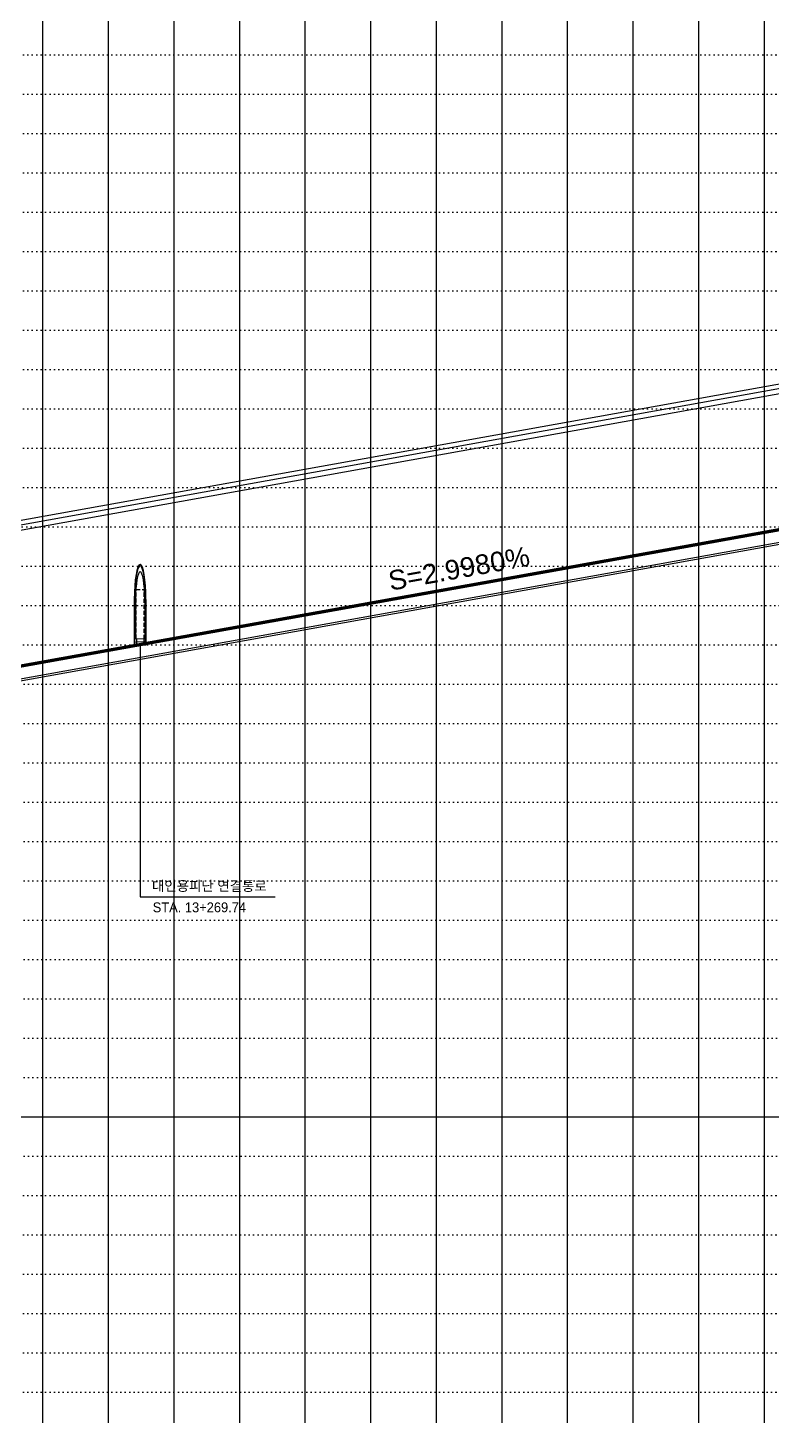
# Model space of a CAD drawing. Header units: millimetres. Extents: x -1499 to 6658, y -12483 to -6008.
# Drawn here: x 2491.6 to 2718.7, y -11124.4 to -10700.8 of the extents above; entities that cross this region are included whole.
import ezdxf
from ezdxf.enums import TextEntityAlignment as Align

# ---------------------------------------------------------------- set-up
doc = ezdxf.new("R2010")
doc.units = ezdxf.units.MM
doc.linetypes.add('A-DASHD01', pattern=[0.75, 0.5, -0.25])
doc.linetypes.add('A-DOTLN01H', pattern=[0.125, 0, -0.125])
doc.layers.add('_와꾸', color=7, linetype='Continuous', plot=False)
for name, color, linetype in [('CR-GRID', 56, 'A-DOTLN01H'), ('CR-TABL-LIN2', 1, 'Continuous'), ('CR-TABL-TEX2', 3, 'Continuous'), ('CS-CONC-MAJR', 4, 'Continuous'), ('CS-EXCV', 3, 'A-DIGLN01'), ('CS-HIDL', 2, 'A-DASHD01'), ('CS-JOIN', 2, 'Continuous'), ('CS-PIPE-MAJR', 4, 'Continuous'), ('수직그리드', 1, 'Continuous'), ('일반제원문자', 3, 'Continuous'), ('종단계획선', 7, 'Continuous'), ('축척바(문자)', 3, 'Continuous')]:
    doc.layers.add(name, color=color, linetype=linetype)
doc.styles.get("Standard").update_dxf_attribs({"font": 'arial.ttf'})
doc.styles.add('돋움', font='Dotum.TTF')
doc.linetypes.add('A-DIGLN01', pattern='A,0.9,-0.2,[19,kscals.shx,S=0.1,R=180,X=0,Y=0],0.9', length=2)
doc.linetypes.add('E-DIGLN01H', pattern='A,0.45,-0.1,[19,kosdic.shx,S=0.05,R=180,X=0,Y=0],0.45', length=1)

# ---------------------------------------------------------------- blocks, each defined once
blk = doc.blocks.new('A$C1A84225F')
at = {"layer": 'CS-CONC-MAJR'}
for p, q in [((-1.7, -1.4), (-1.7, -3.694)), ((-1.4, -1.4), (-1.4, -3.393)), ((1.4, -1.4), (1.4, -3.407)), ((1.7, -1.4), (1.7, -3.706)), ((-1.4, -3.393), (1.4, -3.407)), ((-1.105, -3.394), (-1.105, -3.694)), ((1.105, -3.406), (1.105, -3.706)), ((-1.105, -3.544), (1.105, -3.556))]:
    blk.add_line(p, q, dxfattribs=at)
for radius in [1.7, 1.4]:
    blk.add_arc((0, -1.4), radius, 0, 180, dxfattribs=at)
at = {"layer": 'CS-EXCV', "linetype": 'E-DIGLN01H', "flags": 128}
blk.add_lwpolyline([(1.78, -1.4, 1), (-1.78, -1.4), (-1.78, -3.694), (-1.105, -3.694), (1.105, -3.706), (1.78, -3.706)], format="xyb", close=True, dxfattribs=at)
at = {"layer": 'CS-HIDL', "linetype": 'A-DASHD01'}
for p, q in [((-1.25, -3.394), (-1.25, -0.894)), ((-1.25, -0.894), (1.25, -0.906)), ((1.25, -3.406), (1.25, -0.906))]:
    blk.add_line(p, q, dxfattribs=at)
at = {"layer": 'CS-JOIN'}
for p, q in [((-1.6, -3.293), (-1.7, -3.293)), ((-1.575, -3.318), (-1.6, -3.293)), ((-1.525, -3.318), (-1.575, -3.318)), ((-1.5, -3.293), (-1.525, -3.318)), ((-1.4, -3.293), (-1.5, -3.293)), ((1.4, -3.307), (1.5, -3.307)), ((1.5, -3.307), (1.525, -3.332)), ((1.525, -3.332), (1.575, -3.332)), ((1.575, -3.332), (1.6, -3.307)), ((1.6, -3.307), (1.7, -3.307))]:
    blk.add_line(p, q, dxfattribs=at)
at = {"layer": 'CS-PIPE-MAJR'}
for points in [[(-1.642, -3.555, -0.169547), (-1.7, -3.412, -0.959043)], [(-1.645, -3.558, -0.128763), (-1.7, -3.45, -0.128763)], [(1.642, -3.58, 0.169547), (1.7, -3.437, 0.959043)], [(1.645, -3.584, 0.128763), (1.7, -3.475, 0.128763)]]:
    blk.add_lwpolyline(points, format="xyb", dxfattribs=at)
for centre, radius in [((-1.67, -3.576), 0.03), ((-1.67, -3.576), 0.025), ((1.67, -3.601), 0.03), ((1.67, -3.601), 0.025)]:
    blk.add_circle(centre, radius, dxfattribs=at)
for centre, start, end in [((-1.67, -3.576), 209.39527, 37.41814), ((1.67, -3.601), 142.58186, 330.60473)]:
    blk.add_arc(centre, 0.035, start, end, dxfattribs=at)

msp = doc.modelspace()

# ---------------------------------------------------------------- linework, layer by layer
at = {"layer": '_와꾸', "color": 7, "true_color": 0xffffff}
msp.add_lwpolyline([(2236.16, -11033.06), (3036.16, -11033.06), (3036.16, -10517.06), (2236.16, -10517.06)], close=True, dxfattribs=at)
at = {"layer": 'CR-GRID', "linetype": 'A-DOTLN01H', "ltscale": 10}
for p, q in [((696.16, -10709.06), (6196.16, -10709.06)), ((696.16, -10721.06), (6196.16, -10721.06)), ((696.16, -10733.06), (6196.16, -10733.06)), ((696.16, -10745.06), (6196.16, -10745.06)), ((696.16, -10757.06), (6181.16, -10757.06)), ((696.16, -10769.06), (6196.16, -10769.06)), ((696.16, -10781.06), (6196.16, -10781.06)), ((696.16, -10793.06), (6196.16, -10793.06)), ((696.16, -10805.06), (6196.16, -10805.06)), ((696.16, -10817.06), (6196.16, -10817.06)), ((696.16, -10829.06), (6196.16, -10829.06)), ((696.16, -10841.06), (6196.16, -10841.06)), ((2236.16, -10865.06), (6196.16, -10865.06)), ((2236.16, -10877.06), (6196.16, -10877.06)), ((696.16, -10889.06), (6196.16, -10889.06)), ((1436.16, -10901.06), (6196.16, -10901.06)), ((1436.16, -10925.06), (6196.16, -10925.06)), ((1436.16, -10937.06), (6636.16, -10937.06)), ((1436.16, -10949.06), (6636.16, -10949.06)), ((1436.16, -10961.06), (6636.16, -10961.06)), ((1436.16, -10985.06), (6636.16, -10985.06)), ((1436.16, -10997.06), (6636.16, -10997.06)), ((1436.16, -11009.06), (6636.16, -11009.06)), ((1436.16, -11021.06), (6636.16, -11021.06)), ((1436.16, -11045.06), (6636.16, -11045.06)), ((696.16, -11057.06), (6636.16, -11057.06)), ((696.16, -11069.06), (6636.16, -11069.06)), ((696.16, -11081.06), (6636.16, -11081.06)), ((696.16, -11105.06), (6636.16, -11105.06)), ((696.16, -11117.06), (5436.16, -11117.06))]:
    msp.add_line(p, q, dxfattribs=at)
at = {"layer": 'CR-GRID', "color": 6, "linetype": 'A-DOTLN01H', "ltscale": 10}
for p, q in [((2236.16, -10853.06), (6196.16, -10853.06)), ((1436.16, -10913.06), (6196.16, -10913.06)), ((1436.16, -10973.06), (6636.16, -10973.06)), ((1436.16, -11033.06), (6636.16, -11033.06)), ((696.16, -11093.06), (6636.16, -11093.06))]:
    msp.add_line(p, q, dxfattribs=at)
at = {"layer": 'CR-TABL-LIN2', "color": 3}
for p, q in [((2525.9, -10888.95), (2525.9, -10965.93)), ((2525.9, -10965.93), (2567.08, -10965.93))]:
    msp.add_line(p, q, dxfattribs=at)
at = {"layer": 'CS-CONC-MAJR'}
for points in [[(3151.15, -10767.67, 0.044471), (2763.56, -10803.16), (2327.16, -10881.66)], [(3151.16, -10769.27, 0.044472), (2763.85, -10804.74), (2327.16, -10883.29)], [(2327.16, -10928.57), (2763.85, -10850.02, -0.043359), (3151.16, -10814.55, -4.981195)]]:
    msp.add_lwpolyline(points, format="xyb", dxfattribs=at)
at = {"layer": 'CS-EXCV', "ltscale": 5}
for points in [[(3151.16, -10766.27, 0.044472), (2763.85, -10801.74), (2327.16, -10880.29)], [(2327.16, -10929.17), (2763.85, -10850.62, -0.043359), (3151.16, -10815.15, -4.981195)]]:
    msp.add_lwpolyline(points, format="xyb", dxfattribs=at)
at = {"layer": '수직그리드'}
for p, q in [((2716.16, -10404.9), (2716.16, -11873.06)), ((2696.16, -10422.74), (2696.16, -11873.06)), ((2676.16, -10425.01), (2676.16, -11873.06)), ((2656.16, -10440.25), (2656.16, -11873.06)), ((2636.16, -10481.93), (2636.16, -11873.06)), ((2596.16, -10485.69), (2596.16, -11873.06)), ((2576.16, -10492.27), (2576.16, -11873.06)), ((2616.16, -10488.5), (2616.16, -11873.06)), ((2556.16, -10553.69), (2556.16, -11873.06)), ((2536.16, -10571.26), (2536.16, -11873.06)), ((2516.16, -10579.58), (2516.16, -11873.06)), ((2496.16, -10601.45), (2496.16, -11873.06))]:
    msp.add_line(p, q, dxfattribs=at)
at = {"layer": '종단계획선', "const_width": 1, "flags": 128}
msp.add_lwpolyline([(1246.16, -11119.15), (2761.16, -10846.63)], dxfattribs=at)

# ---------------------------------------------------------------- block references
at = {"layer": '축척바(문자)', "color": 2, "yscale": 6}
msp.add_blockref('A$C1A84225F', (2525.9, -10866.75), dxfattribs=at)

# ---------------------------------------------------------------- texts
at = {"layer": 'CR-TABL-TEX2', "style": '돋움'}
for s, p in [('대인용피난 연결통로', (2547.01, -10962.56)), ('STA. 13+269.74', (2543.97, -10969.1))]:
    msp.add_text(s, height=3, dxfattribs=at).set_placement(p, align=Align.MIDDLE)
at = {"layer": '일반제원문자'}
msp.add_text('S=2.9980%', height=6, rotation=10.1974, dxfattribs=at).set_placement((2623.66, -10868.67), align=Align.CENTER)

doc.saveas('drawing.dxf')
